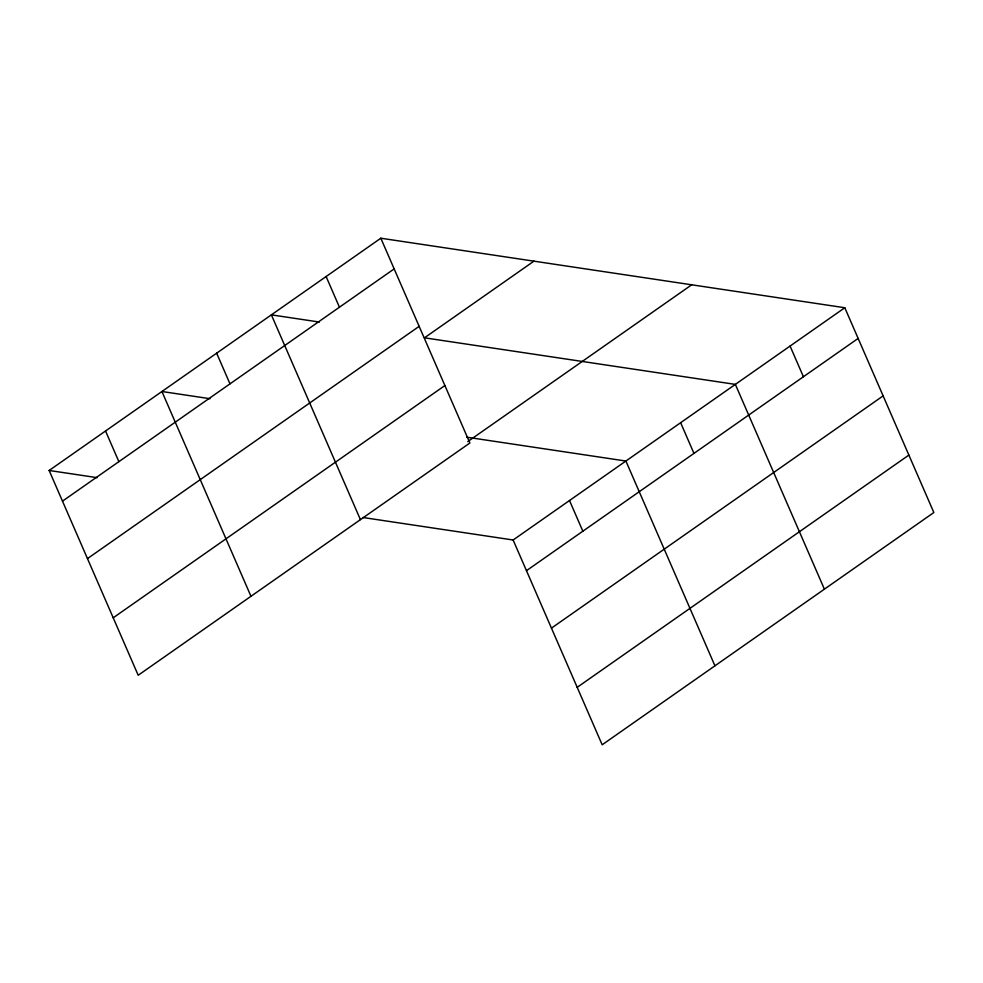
<?xml version="1.0" encoding="UTF-8"?>
<svg xmlns="http://www.w3.org/2000/svg" width="983" height="983" viewBox="0 0 983 983"><rect width="100%" height="100%" fill="white"/><g stroke="black" fill="none" stroke-linecap="round" stroke-linejoin="round"><path stroke-width="1.47" d="M380.826 238.218L469.874 443.001L138.198 675.26L49.15 470.476L380.826 238.218L844.802 307.74L933.85 512.524L602.174 744.782L513.126 539.999L363.01 517.513M62.494 501.146L394.171 268.887M87.475 558.602L419.151 326.344M533.941 261.159L424.484 337.808L735.358 384.39L824.393 589.173M113.217 617.803L444.894 385.545M467.773 441.6L691.7 284.8M513.126 539.999L844.802 307.74M526.47 570.681L858.147 338.422M551.451 628.137L883.127 395.879M577.181 687.338L908.87 455.08M319.414 322.055L271.382 314.855L360.417 519.638M209.957 398.705L161.925 391.504L250.96 596.288M466.778 437.189L625.901 461.039L714.936 665.823M49.15 470.476L97.182 477.664M790.074 346.065L803.418 376.747M680.629 422.715L693.961 453.396M569.513 500.519L582.845 531.201M326.11 276.53L339.442 307.212M216.653 353.18L229.985 383.861M105.537 430.984L118.882 461.666"/></g></svg>
